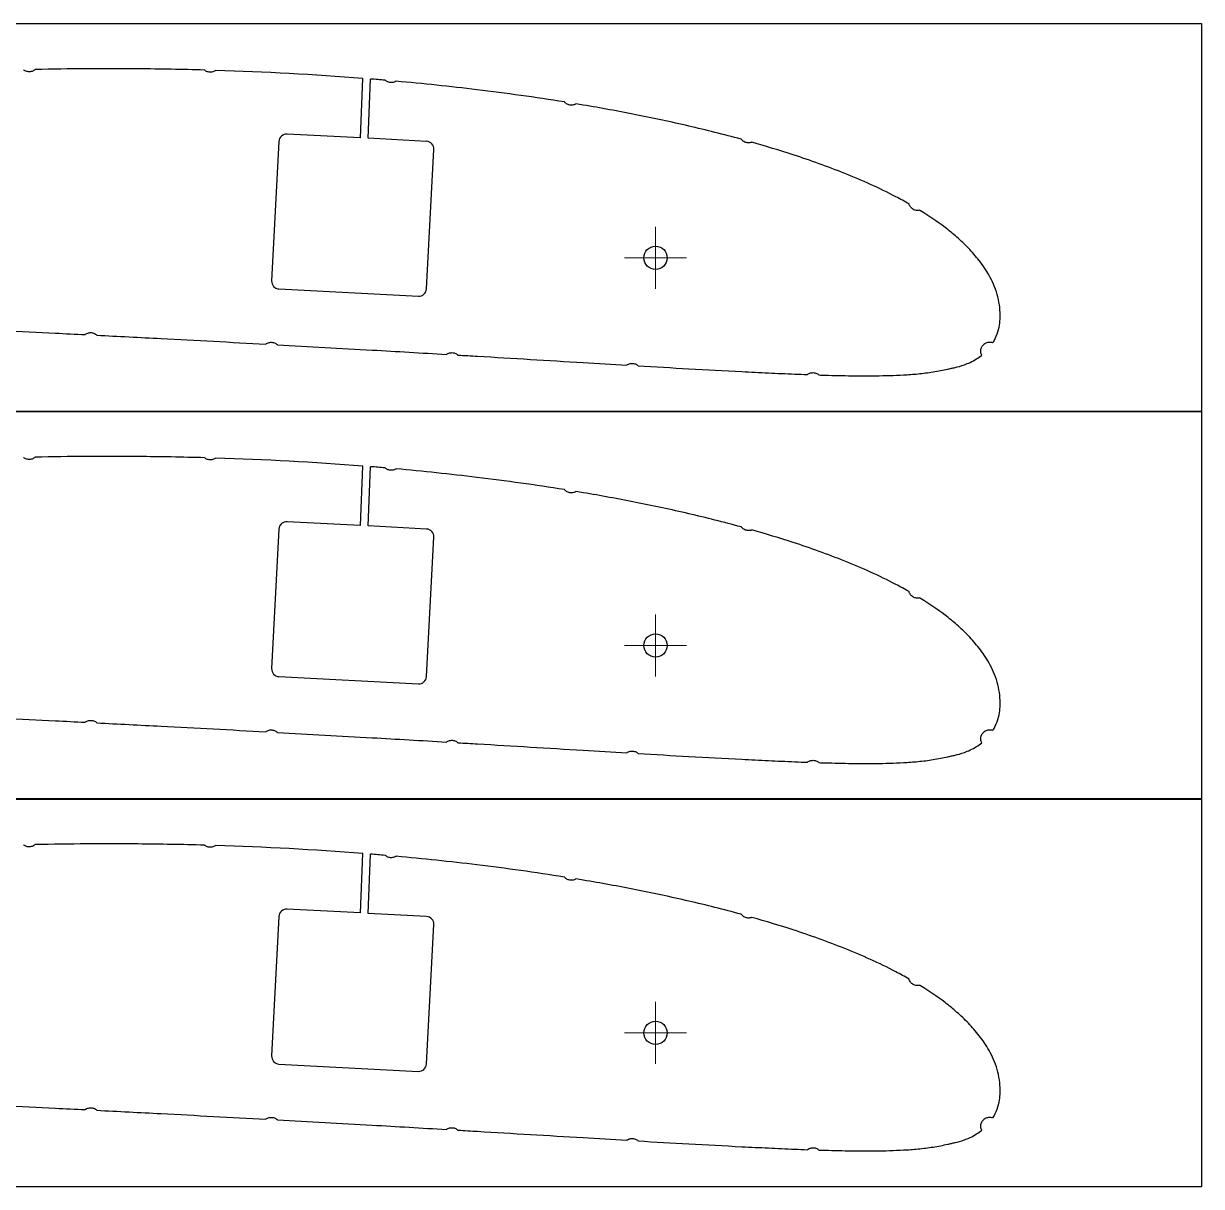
# Model space of a CAD drawing. Header units: millimetres. Extents: x 0 to 310, y 0 to 297.
# Drawn here: x 158.1 to 309.9, y 147.3 to 297.2 of the extents above; entities that cross this region are included whole.
import ezdxf

# ---------------------------------------------------------------- set-up
doc = ezdxf.new("R2010")
doc.units = ezdxf.units.MM

# ---------------------------------------------------------------- blocks, each defined once
blk = doc.blocks.new('SW_CENTERMARKSYMBOL_0')
at = {"color": 0, "linetype": 'Continuous', "lineweight": 18}
for p, q in [((0, 2.5), (0, 4)), ((0, 0), (0, 2.5)), ((-2.5, 0), (-4, 0)), ((0, 0), (-2.5, 0)), ((0, 0), (0, -2.5)), ((0, 0), (2.5, 0)), ((2.5, 0), (4, 0)), ((0, -2.5), (0, -4))]:
    blk.add_line(p, q, dxfattribs=at)
blk = doc.blocks.new('SW_CENTERMARKSYMBOL_3')
at = {"color": 0, "linetype": 'Continuous', "lineweight": 18}
for p, q in [((0, 2.5), (0, 4)), ((0, 0), (0, 2.5)), ((-2.5, 0), (-4, 0)), ((0, 0), (-2.5, 0)), ((0, 0), (0, -2.5)), ((0, 0), (2.5, 0)), ((2.5, 0), (4, 0)), ((0, -2.5), (0, -4))]:
    blk.add_line(p, q, dxfattribs=at)
blk = doc.blocks.new('SW_CENTERMARKSYMBOL_6')
at = {"color": 0, "linetype": 'Continuous', "lineweight": 18}
for p, q in [((0, 2.5), (0, 4)), ((0, 0), (0, 2.5)), ((-2.5, 0), (-4, 0)), ((0, 0), (-2.5, 0)), ((0, 0), (0, -2.5)), ((0, 0), (2.5, 0)), ((2.5, 0), (4, 0)), ((0, -2.5), (0, -4))]:
    blk.add_line(p, q, dxfattribs=at)

msp = doc.modelspace()

# ---------------------------------------------------------------- linework, layer by layer
at = {"color": 7, "linetype": 'Continuous', "lineweight": 25}
for p, q in [((-0.11, 297.18), (309.89, 297.18)), ((309.89, 297.18), (309.89, 247.18)), ((201.47, 282.44), (201.78, 290.11)), ((202.47, 282.39), (202.79, 290.03)), ((201.47, 282.44), (192.02, 282.94)), ((190.97, 281.99), (190.03, 264.02)), ((210, 281.99), (202.47, 282.39)), ((210, 262.97), (210.94, 280.94)), ((190.98, 262.96), (208.95, 262.02)), ((-0.11, 247.2), (309.89, 247.2)), ((-0.11, 247.18), (309.89, 247.18)), ((309.89, 247.2), (309.89, 197.2)), ((201.47, 232.46), (201.78, 240.13)), ((202.47, 232.41), (202.79, 240.05)), ((201.47, 232.46), (192.02, 232.95)), ((210, 232.01), (202.47, 232.41)), ((190.97, 232.01), (190.03, 214.03)), ((210, 212.99), (210.94, 230.96)), ((190.98, 212.98), (208.95, 212.04)), ((-0.11, 197.25), (309.89, 197.25)), ((-0.11, 197.2), (309.89, 197.2)), ((309.89, 197.25), (309.89, 147.25)), ((201.47, 182.51), (201.78, 190.18)), ((202.47, 182.46), (202.79, 190.1)), ((201.47, 182.51), (192.02, 183.01)), ((210, 182.06), (202.47, 182.46)), ((190.97, 182.06), (190.03, 164.08)), ((210, 163.04), (210.94, 181.01)), ((190.98, 163.03), (208.95, 162.09)), ((-0.11, 147.25), (309.89, 147.25))]:
    msp.add_line(p, q, dxfattribs=at)
for centre in [(239.52, 266.98), (239.52, 217), (239.52, 167.05)]:
    msp.add_circle(centre, 1.5, dxfattribs=at)
for centre, start, end in [((191.97, 281.94), 87, 177), ((209.95, 281), 357, 87), ((191.03, 263.96), 177, 267), ((209, 263.02), 267, 357), ((191.97, 231.96), 87, 177), ((209.95, 231.01), 357, 87), ((191.03, 213.98), 177, 267), ((209, 213.04), 267, 357), ((191.97, 182.01), 87, 177), ((209.95, 181.06), 357, 87), ((191.03, 164.03), 177, 267), ((209, 163.09), 267, 357)]:
    msp.add_arc(centre, 1, start, end, dxfattribs=at)
for points, knots in [([(158.81, 290.97), (158.73, 290.97), (158.58, 290.97), (158.36, 291.03), (158.18, 291.12), (158.09, 291.19), (158.06, 291.22)], [0, 0, 0, 0, 0.1273925, 0.2495734, 0.3721374, 0.4417012, 0.4417012, 0.4417012, 0.4417012]), ([(159.55, 291.25), (159.52, 291.23), (159.42, 291.15), (159.26, 291.05), (159.04, 290.98), (158.89, 290.97), (158.81, 290.97)], [0.5578843, 0.5578843, 0.5578843, 0.5578843, 0.6284899, 0.7503967, 0.8722172, 1, 1, 1, 1]), ([(181.38, 291.19), (178.53, 291.27), (171.25, 291.4), (163.97, 291.35), (159.55, 291.25)], [1.6843324, 1.6843324, 1.6843324, 1.6843324, 1.69966633, 1.72345513, 1.72345513, 1.72345513, 1.72345513]), ([(182.1, 290.92), (182.02, 290.92), (181.87, 290.94), (181.65, 291), (181.49, 291.1), (181.41, 291.17), (181.38, 291.19)], [0, 0, 0, 0, 0.1277828, 0.2496033, 0.3715101, 0.4260194, 0.4260194, 0.4260194, 0.4260194]), ([(182.81, 291.14), (182.79, 291.13), (182.71, 291.07), (182.55, 290.99), (182.33, 290.92), (182.18, 290.92), (182.1, 290.92)], [0.5858817, 0.5858817, 0.5858817, 0.5858817, 0.6282367, 0.7505422, 0.8728762, 1, 1, 1, 1]), ([(205.36, 289.57), (205.29, 289.58), (205.13, 289.6), (204.92, 289.69), (204.77, 289.78), (204.69, 289.85), (204.66, 289.87)], [0, 0, 0, 0, 0.1265932, 0.2489633, 0.3713996, 0.4209639, 0.4209639, 0.4209639, 0.4209639]), ([(206.07, 289.75), (206.05, 289.74), (205.97, 289.69), (205.82, 289.62), (205.59, 289.56), (205.44, 289.57), (205.36, 289.57)], [0.5967403, 0.5967403, 0.5967403, 0.5967403, 0.628911, 0.7497461, 0.8733617, 1, 1, 1, 1]), ([(227.77, 287.07), (224.02, 287.67), (216.79, 288.68), (209.55, 289.43), (206.07, 289.75)], [1.60101998, 1.60101998, 1.60101998, 1.60101998, 1.62130309, 1.64006085, 1.64006085, 1.64006085, 1.64006085]), ([(228.47, 286.68), (228.39, 286.69), (228.24, 286.72), (228.03, 286.83), (227.88, 286.95), (227.79, 287.04), (227.77, 287.07)], [0, 0, 0, 0, 0.1271141, 0.2487264, 0.3721002, 0.4468621, 0.4468621, 0.4468621, 0.4468621]), ([(229.26, 286.83), (229.22, 286.81), (229.11, 286.75), (228.93, 286.68), (228.7, 286.65), (228.55, 286.67), (228.47, 286.68)], [0.5552392, 0.5552392, 0.5552392, 0.5552392, 0.6293298, 0.7506796, 0.8734156, 1, 1, 1, 1]), ([(250.6, 282.25), (250.58, 282.26), (248.32, 282.88), (243.8, 284.01), (237, 285.46), (232.15, 286.35), (229.57, 286.78), (229.26, 286.83)], [1.55959307, 1.55959307, 1.55959307, 1.55959307, 1.55968436, 1.5720081, 1.58433185, 1.5966556, 1.598329, 1.598329, 1.598329, 1.598329]), ([(251.23, 281.83), (251.16, 281.85), (251.01, 281.9), (250.81, 282.02), (250.68, 282.15), (250.62, 282.23), (250.6, 282.25)], [0, 0, 0, 0, 0.1262661, 0.2493389, 0.3711223, 0.4206862, 0.4206862, 0.4206862, 0.4206862]), ([(251.95, 281.88), (251.94, 281.87), (251.85, 281.84), (251.69, 281.79), (251.46, 281.79), (251.31, 281.82), (251.23, 281.83)], [0.6031637, 0.6031637, 0.6031637, 0.6031637, 0.628183, 0.750591, 0.8722889, 1, 1, 1, 1]), ([(272.2, 273.92), (271.63, 274.24), (269.99, 275.14), (267.23, 276.48), (262.82, 278.34), (257.74, 280.15), (253.73, 281.37), (251.95, 281.88)], [1.51944659, 1.51944659, 1.51944659, 1.51944659, 1.52271312, 1.52887499, 1.53503687, 1.54736061, 1.55712117, 1.55712117, 1.55712117, 1.55712117]), ([(272.73, 273.23), (272.66, 273.28), (272.53, 273.36), (272.38, 273.53), (272.27, 273.72), (272.22, 273.85), (272.2, 273.92)], [0, 0, 0, 0, 0.1263003, 0.2487874, 0.3717815, 0.4854593, 0.4854593, 0.4854593, 0.4854593]), ([(273.57, 273.11), (273.51, 273.09), (273.37, 273.07), (273.15, 273.07), (272.93, 273.13), (272.79, 273.2), (272.73, 273.23)], [0.5204147, 0.5204147, 0.5204147, 0.5204147, 0.6285734, 0.7498276, 0.8730081, 1, 1, 1, 1]), ([(283.01, 256.04), (283.06, 256.12), (283.32, 256.55), (283.71, 257.48), (283.92, 258.59), (283.97, 259.84), (283.86, 260.93), (283.59, 262.27), (283.11, 263.59), (282.53, 264.74), (281.9, 265.74), (281.03, 266.92), (279.86, 268.26), (278.39, 269.65), (276.33, 271.33), (274.71, 272.41), (273.61, 273.08), (273.57, 273.11)], [1.48941418, 1.48941418, 1.48941418, 1.48941418, 1.48959305, 1.49036329, 1.49113352, 1.49190375, 1.49344422, 1.49498469, 1.49652516, 1.49806563, 1.4996061, 1.50114656, 1.5042275, 1.50730844, 1.51038937, 1.51655125, 1.51678808, 1.51678808, 1.51678808, 1.51678808]), ([(144.23, 258.21), (145.67, 258.14), (151.65, 257.82), (158.91, 257.44), (164.72, 257.14), (165.99, 257.08)], [1.24376263, 1.24376263, 1.24376263, 1.24376263, 1.2515907, 1.2762382, 1.28314543, 1.28314543, 1.28314543, 1.28314543]), ([(165.99, 257.08), (166.03, 257.11), (166.13, 257.18), (166.32, 257.27), (166.54, 257.33), (166.69, 257.33), (166.77, 257.33)], [0.5422403, 0.5422403, 0.5422403, 0.5422403, 0.6273537, 0.7509631, 0.8731881, 1, 1, 1, 1]), ([(166.77, 257.33), (166.85, 257.32), (167, 257.3), (167.22, 257.22), (167.39, 257.11), (167.48, 257.03), (167.51, 257)], [0, 0, 0, 0, 0.126595, 0.2503189, 0.371113, 0.4496339, 0.4496339, 0.4496339, 0.4496339]), ([(167.51, 257), (170.27, 256.86), (177.53, 256.48), (184.78, 256.1), (189.28, 255.85)], [1.28590398, 1.28590398, 1.28590398, 1.28590398, 1.30088569, 1.32533583, 1.32533583, 1.32533583, 1.32533583]), ([(189.28, 255.85), (189.31, 255.88), (189.41, 255.95), (189.59, 256.04), (189.82, 256.09), (189.97, 256.09), (190.05, 256.09)], [0.5526196, 0.5526196, 0.5526196, 0.5526196, 0.6273537, 0.7509631, 0.8731881, 1, 1, 1, 1]), ([(190.05, 256.09), (190.12, 256.08), (190.28, 256.07), (190.49, 255.98), (190.66, 255.88), (190.75, 255.8), (190.78, 255.77)], [0, 0, 0, 0, 0.126595, 0.2503189, 0.371113, 0.4432701, 0.4432701, 0.4432701, 0.4432701]), ([(190.78, 255.77), (194.85, 255.55), (202.11, 255.14), (209.37, 254.72), (212.57, 254.53)], [1.32805474, 1.32805474, 1.32805474, 1.32805474, 1.35018067, 1.36754314, 1.36754314, 1.36754314, 1.36754314]), ([(281.57, 254.42), (281.53, 254.48), (281.48, 254.62), (281.43, 254.84), (281.43, 255.07), (281.47, 255.3), (281.56, 255.51), (281.65, 255.63), (281.7, 255.69)], [0.2598497, 0.2598497, 0.2598497, 0.2598497, 0.3716965, 0.5001262, 0.6289581, 0.7507711, 0.8732292, 1, 1, 1, 1]), ([(281.7, 255.69), (281.75, 255.75), (281.85, 255.86), (282.04, 255.99), (282.25, 256.07), (282.48, 256.11), (282.71, 256.11), (282.89, 256.08), (282.99, 256.05), (283.01, 256.04)], [0, 0, 0, 0, 0.1270456, 0.2488512, 0.3708986, 0.4989057, 0.6278946, 0.7498647, 0.7928362, 0.7928362, 0.7928362, 0.7928362]), ([(212.57, 254.53), (212.6, 254.55), (212.69, 254.62), (212.86, 254.7), (213.08, 254.75), (213.24, 254.75), (213.32, 254.75)], [0.5655754, 0.5655754, 0.5655754, 0.5655754, 0.6273537, 0.7509631, 0.8731881, 1, 1, 1, 1]), ([(213.32, 254.75), (213.39, 254.74), (213.55, 254.73), (213.76, 254.65), (213.92, 254.55), (214.01, 254.47), (214.04, 254.44)], [0, 0, 0, 0, 0.126595, 0.2503189, 0.371113, 0.435689, 0.435689, 0.435689, 0.435689]), ([(214.04, 254.44), (214.89, 254.39), (218, 254.21), (223.39, 253.89), (229.8, 253.5), (233.95, 253.25), (235.83, 253.14)], [1.37020948, 1.37020948, 1.37020948, 1.37020948, 1.37482817, 1.38715191, 1.39947566, 1.40968598, 1.40968598, 1.40968598, 1.40968598]), ([(260.59, 251.88), (260.71, 251.87), (261.97, 251.83), (264.4, 251.77), (267.32, 251.76), (269.69, 251.8), (271.49, 251.87), (273.35, 252), (275.31, 252.25), (276.73, 252.52), (277.66, 252.73), (278.26, 252.87), (279.27, 253.13), (280.57, 253.69), (281.35, 254.25), (281.57, 254.42)], [1.45432188, 1.45432188, 1.45432188, 1.45432188, 1.45493252, 1.46109439, 1.46725626, 1.4703372, 1.47341813, 1.47649907, 1.47958001, 1.48266094, 1.48343118, 1.48420141, 1.48574188, 1.48728235, 1.48790033, 1.48790033, 1.48790033, 1.48790033]), ([(235.83, 253.14), (235.86, 253.16), (235.96, 253.23), (236.13, 253.31), (236.35, 253.36), (236.5, 253.36), (236.58, 253.36)], [0.564549, 0.564549, 0.564549, 0.564549, 0.6273537, 0.7509631, 0.8731881, 1, 1, 1, 1]), ([(236.58, 253.36), (236.66, 253.36), (236.81, 253.34), (237.03, 253.26), (237.19, 253.16), (237.27, 253.08), (237.3, 253.05)], [0, 0, 0, 0, 0.126595, 0.2503189, 0.371113, 0.4368787, 0.4368787, 0.4368787, 0.4368787]), ([(237.3, 253.05), (239.47, 252.93), (243.91, 252.67), (249.5, 252.36), (254.06, 252.14), (256.88, 252.01), (258.56, 251.95), (259.09, 251.93)], [1.41235391, 1.41235391, 1.41235391, 1.41235391, 1.42412315, 1.4364469, 1.44260877, 1.44877064, 1.45164618, 1.45164618, 1.45164618, 1.45164618]), ([(259.09, 251.93), (259.13, 251.95), (259.23, 252.03), (259.4, 252.11), (259.62, 252.17), (259.78, 252.17), (259.85, 252.18)], [0.555625, 0.555625, 0.555625, 0.555625, 0.6284344, 0.7514195, 0.8729632, 1, 1, 1, 1]), ([(259.85, 252.18), (259.93, 252.17), (260.08, 252.15), (260.3, 252.08), (260.47, 251.98), (260.56, 251.91), (260.59, 251.88)], [0, 0, 0, 0, 0.1279874, 0.2488377, 0.3715304, 0.4437228, 0.4437228, 0.4437228, 0.4437228]), ([(158.81, 240.98), (158.73, 240.99), (158.58, 240.99), (158.36, 241.05), (158.18, 241.14), (158.09, 241.21), (158.06, 241.24)], [0, 0, 0, 0, 0.1273925, 0.2495734, 0.3721374, 0.4417012, 0.4417012, 0.4417012, 0.4417012]), ([(159.55, 241.27), (159.52, 241.24), (159.42, 241.17), (159.26, 241.07), (159.04, 241), (158.89, 240.99), (158.81, 240.98)], [0.5578843, 0.5578843, 0.5578843, 0.5578843, 0.6284899, 0.7503967, 0.8722172, 1, 1, 1, 1]), ([(181.38, 241.2), (178.53, 241.28), (171.25, 241.41), (163.97, 241.37), (159.55, 241.27)], [1.6843324, 1.6843324, 1.6843324, 1.6843324, 1.69966633, 1.72345513, 1.72345513, 1.72345513, 1.72345513]), ([(182.1, 240.94), (182.02, 240.94), (181.87, 240.95), (181.65, 241.02), (181.49, 241.12), (181.41, 241.18), (181.38, 241.2)], [0, 0, 0, 0, 0.1277828, 0.2496033, 0.3715101, 0.4260194, 0.4260194, 0.4260194, 0.4260194]), ([(182.81, 241.16), (182.79, 241.15), (182.71, 241.09), (182.55, 241.01), (182.33, 240.94), (182.18, 240.94), (182.1, 240.94)], [0.5858817, 0.5858817, 0.5858817, 0.5858817, 0.6282367, 0.7505422, 0.8728762, 1, 1, 1, 1]), ([(205.36, 239.59), (205.29, 239.6), (205.13, 239.62), (204.92, 239.7), (204.77, 239.8), (204.69, 239.87), (204.66, 239.89)], [0, 0, 0, 0, 0.1265932, 0.2489633, 0.3713996, 0.4209639, 0.4209639, 0.4209639, 0.4209639]), ([(206.07, 239.77), (206.05, 239.75), (205.97, 239.71), (205.82, 239.63), (205.59, 239.58), (205.44, 239.59), (205.36, 239.59)], [0.5967403, 0.5967403, 0.5967403, 0.5967403, 0.628911, 0.7497461, 0.8733617, 1, 1, 1, 1]), ([(227.77, 237.09), (224.02, 237.69), (216.79, 238.69), (209.55, 239.45), (206.07, 239.77)], [1.60101998, 1.60101998, 1.60101998, 1.60101998, 1.62130309, 1.64006085, 1.64006085, 1.64006085, 1.64006085]), ([(228.47, 236.69), (228.39, 236.71), (228.24, 236.74), (228.03, 236.84), (227.88, 236.97), (227.79, 237.06), (227.77, 237.09)], [0, 0, 0, 0, 0.1271141, 0.2487264, 0.3721002, 0.4468621, 0.4468621, 0.4468621, 0.4468621]), ([(229.26, 236.85), (229.22, 236.82), (229.11, 236.77), (228.93, 236.7), (228.7, 236.67), (228.55, 236.69), (228.47, 236.69)], [0.5552392, 0.5552392, 0.5552392, 0.5552392, 0.6293298, 0.7506796, 0.8734156, 1, 1, 1, 1]), ([(250.6, 232.27), (250.58, 232.27), (248.32, 232.89), (243.8, 234.03), (237, 235.48), (232.15, 236.37), (229.57, 236.8), (229.26, 236.85)], [1.55959307, 1.55959307, 1.55959307, 1.55959307, 1.55968436, 1.5720081, 1.58433185, 1.5966556, 1.598329, 1.598329, 1.598329, 1.598329]), ([(251.23, 231.85), (251.16, 231.87), (251.01, 231.92), (250.81, 232.04), (250.68, 232.16), (250.62, 232.25), (250.6, 232.27)], [0, 0, 0, 0, 0.1262661, 0.2493389, 0.3711223, 0.4206862, 0.4206862, 0.4206862, 0.4206862]), ([(251.95, 231.89), (251.94, 231.89), (251.85, 231.85), (251.69, 231.81), (251.46, 231.8), (251.31, 231.83), (251.23, 231.85)], [0.6031637, 0.6031637, 0.6031637, 0.6031637, 0.628183, 0.750591, 0.8722889, 1, 1, 1, 1]), ([(272.2, 223.94), (271.63, 224.26), (269.99, 225.16), (267.23, 226.5), (262.82, 228.36), (257.74, 230.17), (253.73, 231.39), (251.95, 231.89)], [1.51944659, 1.51944659, 1.51944659, 1.51944659, 1.52271312, 1.52887499, 1.53503687, 1.54736061, 1.55712117, 1.55712117, 1.55712117, 1.55712117]), ([(272.73, 223.25), (272.66, 223.29), (272.53, 223.38), (272.38, 223.54), (272.27, 223.73), (272.22, 223.87), (272.2, 223.94)], [0, 0, 0, 0, 0.1263003, 0.2487874, 0.3717815, 0.4854593, 0.4854593, 0.4854593, 0.4854593]), ([(273.57, 223.12), (273.51, 223.11), (273.37, 223.09), (273.15, 223.09), (272.93, 223.15), (272.79, 223.22), (272.73, 223.25)], [0.5204147, 0.5204147, 0.5204147, 0.5204147, 0.6285734, 0.7498276, 0.8730081, 1, 1, 1, 1]), ([(283.01, 206.06), (283.06, 206.14), (283.32, 206.57), (283.71, 207.49), (283.92, 208.61), (283.97, 209.86), (283.86, 210.95), (283.59, 212.29), (283.11, 213.6), (282.53, 214.76), (281.9, 215.76), (281.03, 216.94), (279.86, 218.28), (278.39, 219.67), (276.33, 221.35), (274.71, 222.43), (273.61, 223.1), (273.57, 223.12)], [1.48941418, 1.48941418, 1.48941418, 1.48941418, 1.48959305, 1.49036329, 1.49113352, 1.49190375, 1.49344422, 1.49498469, 1.49652516, 1.49806563, 1.4996061, 1.50114656, 1.5042275, 1.50730844, 1.51038937, 1.51655125, 1.51678808, 1.51678808, 1.51678808, 1.51678808]), ([(144.23, 208.23), (145.67, 208.15), (151.65, 207.84), (158.91, 207.46), (164.72, 207.16), (165.99, 207.1)], [1.24376263, 1.24376263, 1.24376263, 1.24376263, 1.2515907, 1.2762382, 1.28314543, 1.28314543, 1.28314543, 1.28314543]), ([(165.99, 207.1), (166.03, 207.13), (166.13, 207.2), (166.32, 207.29), (166.54, 207.34), (166.69, 207.34), (166.77, 207.34)], [0.5422403, 0.5422403, 0.5422403, 0.5422403, 0.6273537, 0.7509631, 0.8731881, 1, 1, 1, 1]), ([(166.77, 207.34), (166.85, 207.34), (167, 207.32), (167.22, 207.24), (167.39, 207.13), (167.48, 207.05), (167.51, 207.02)], [0, 0, 0, 0, 0.126595, 0.2503189, 0.371113, 0.4496339, 0.4496339, 0.4496339, 0.4496339]), ([(167.51, 207.02), (170.27, 206.88), (177.53, 206.5), (184.78, 206.12), (189.28, 205.87)], [1.28590398, 1.28590398, 1.28590398, 1.28590398, 1.30088569, 1.32533583, 1.32533583, 1.32533583, 1.32533583]), ([(189.28, 205.87), (189.31, 205.9), (189.41, 205.97), (189.59, 206.06), (189.82, 206.11), (189.97, 206.11), (190.05, 206.11)], [0.5526196, 0.5526196, 0.5526196, 0.5526196, 0.6273537, 0.7509631, 0.8731881, 1, 1, 1, 1]), ([(190.05, 206.11), (190.12, 206.1), (190.28, 206.08), (190.49, 206), (190.66, 205.9), (190.75, 205.82), (190.78, 205.79)], [0, 0, 0, 0, 0.126595, 0.2503189, 0.371113, 0.4432701, 0.4432701, 0.4432701, 0.4432701]), ([(190.78, 205.79), (194.85, 205.57), (202.11, 205.16), (209.37, 204.74), (212.57, 204.55)], [1.32805474, 1.32805474, 1.32805474, 1.32805474, 1.35018067, 1.36754314, 1.36754314, 1.36754314, 1.36754314]), ([(281.57, 204.44), (281.53, 204.5), (281.48, 204.64), (281.43, 204.86), (281.43, 205.09), (281.47, 205.31), (281.56, 205.53), (281.65, 205.65), (281.7, 205.71)], [0.2598497, 0.2598497, 0.2598497, 0.2598497, 0.3716965, 0.5001262, 0.6289581, 0.7507711, 0.8732292, 1, 1, 1, 1]), ([(281.7, 205.71), (281.75, 205.77), (281.85, 205.88), (282.04, 206.01), (282.25, 206.09), (282.48, 206.13), (282.71, 206.13), (282.89, 206.1), (282.99, 206.07), (283.01, 206.06)], [0, 0, 0, 0, 0.1270456, 0.2488512, 0.3708986, 0.4989057, 0.6278946, 0.7498647, 0.7928362, 0.7928362, 0.7928362, 0.7928362]), ([(212.57, 204.55), (212.6, 204.57), (212.69, 204.63), (212.86, 204.72), (213.08, 204.77), (213.24, 204.77), (213.32, 204.77)], [0.5655754, 0.5655754, 0.5655754, 0.5655754, 0.6273537, 0.7509631, 0.8731881, 1, 1, 1, 1]), ([(213.32, 204.77), (213.39, 204.76), (213.55, 204.75), (213.76, 204.66), (213.92, 204.56), (214.01, 204.49), (214.04, 204.46)], [0, 0, 0, 0, 0.126595, 0.2503189, 0.371113, 0.435689, 0.435689, 0.435689, 0.435689]), ([(214.04, 204.46), (214.89, 204.41), (218, 204.23), (223.39, 203.9), (229.8, 203.52), (233.95, 203.27), (235.83, 203.16)], [1.37020948, 1.37020948, 1.37020948, 1.37020948, 1.37482817, 1.38715191, 1.39947566, 1.40968598, 1.40968598, 1.40968598, 1.40968598]), ([(260.59, 201.89), (260.71, 201.89), (261.97, 201.85), (264.4, 201.79), (267.32, 201.77), (269.69, 201.82), (271.49, 201.89), (273.35, 202.02), (275.31, 202.26), (276.73, 202.54), (277.66, 202.75), (278.26, 202.89), (279.27, 203.15), (280.57, 203.71), (281.35, 204.26), (281.57, 204.44)], [1.45432188, 1.45432188, 1.45432188, 1.45432188, 1.45493252, 1.46109439, 1.46725626, 1.4703372, 1.47341813, 1.47649907, 1.47958001, 1.48266094, 1.48343118, 1.48420141, 1.48574188, 1.48728235, 1.48790033, 1.48790033, 1.48790033, 1.48790033]), ([(235.83, 203.16), (235.86, 203.18), (235.96, 203.25), (236.13, 203.33), (236.35, 203.38), (236.5, 203.38), (236.58, 203.38)], [0.564549, 0.564549, 0.564549, 0.564549, 0.6273537, 0.7509631, 0.8731881, 1, 1, 1, 1]), ([(236.58, 203.38), (236.66, 203.37), (236.81, 203.36), (237.03, 203.28), (237.19, 203.17), (237.27, 203.1), (237.3, 203.07)], [0, 0, 0, 0, 0.126595, 0.2503189, 0.371113, 0.4368787, 0.4368787, 0.4368787, 0.4368787]), ([(237.3, 203.07), (239.47, 202.94), (243.91, 202.69), (249.5, 202.38), (254.06, 202.16), (256.88, 202.03), (258.56, 201.96), (259.09, 201.94)], [1.41235391, 1.41235391, 1.41235391, 1.41235391, 1.42412315, 1.4364469, 1.44260877, 1.44877064, 1.45164618, 1.45164618, 1.45164618, 1.45164618]), ([(259.09, 201.94), (259.13, 201.97), (259.23, 202.04), (259.4, 202.13), (259.62, 202.19), (259.78, 202.19), (259.85, 202.19)], [0.555625, 0.555625, 0.555625, 0.555625, 0.6284344, 0.7514195, 0.8729632, 1, 1, 1, 1]), ([(259.85, 202.19), (259.93, 202.19), (260.08, 202.17), (260.3, 202.1), (260.47, 202), (260.56, 201.92), (260.59, 201.89)], [0, 0, 0, 0, 0.1279874, 0.2488377, 0.3715304, 0.4437228, 0.4437228, 0.4437228, 0.4437228]), ([(159.55, 191.32), (159.52, 191.29), (159.42, 191.22), (159.26, 191.12), (159.04, 191.05), (158.89, 191.04), (158.81, 191.03)], [0.5578843, 0.5578843, 0.5578843, 0.5578843, 0.6284899, 0.7503967, 0.8722172, 1, 1, 1, 1]), ([(181.38, 191.25), (178.53, 191.33), (171.25, 191.46), (163.97, 191.42), (159.55, 191.32)], [1.6843324, 1.6843324, 1.6843324, 1.6843324, 1.69966633, 1.72345513, 1.72345513, 1.72345513, 1.72345513]), ([(158.81, 191.03), (158.73, 191.04), (158.58, 191.04), (158.36, 191.1), (158.18, 191.19), (158.09, 191.26), (158.06, 191.29)], [0, 0, 0, 0, 0.1273925, 0.2495734, 0.3721374, 0.4417012, 0.4417012, 0.4417012, 0.4417012]), ([(182.1, 190.99), (182.02, 190.99), (181.87, 191), (181.65, 191.07), (181.49, 191.17), (181.41, 191.23), (181.38, 191.25)], [0, 0, 0, 0, 0.1277828, 0.2496033, 0.3715101, 0.4260194, 0.4260194, 0.4260194, 0.4260194]), ([(182.81, 191.21), (182.79, 191.2), (182.71, 191.14), (182.55, 191.06), (182.33, 190.99), (182.18, 190.99), (182.1, 190.99)], [0.5858817, 0.5858817, 0.5858817, 0.5858817, 0.6282367, 0.7505422, 0.8728762, 1, 1, 1, 1]), ([(205.36, 189.64), (205.29, 189.65), (205.13, 189.67), (204.92, 189.75), (204.77, 189.85), (204.69, 189.92), (204.66, 189.94)], [0, 0, 0, 0, 0.1265932, 0.2489633, 0.3713996, 0.4209639, 0.4209639, 0.4209639, 0.4209639]), ([(206.07, 189.82), (206.05, 189.81), (205.97, 189.76), (205.82, 189.69), (205.59, 189.63), (205.44, 189.64), (205.36, 189.64)], [0.5967403, 0.5967403, 0.5967403, 0.5967403, 0.628911, 0.7497461, 0.8733617, 1, 1, 1, 1]), ([(227.77, 187.14), (224.02, 187.74), (216.79, 188.74), (209.55, 189.5), (206.07, 189.82)], [1.60101998, 1.60101998, 1.60101998, 1.60101998, 1.62130309, 1.64006085, 1.64006085, 1.64006085, 1.64006085]), ([(228.47, 186.74), (228.39, 186.76), (228.24, 186.79), (228.03, 186.89), (227.88, 187.02), (227.79, 187.11), (227.77, 187.14)], [0, 0, 0, 0, 0.1271141, 0.2487264, 0.3721002, 0.4468621, 0.4468621, 0.4468621, 0.4468621]), ([(229.26, 186.9), (229.22, 186.87), (229.11, 186.82), (228.93, 186.75), (228.7, 186.72), (228.55, 186.74), (228.47, 186.74)], [0.5552392, 0.5552392, 0.5552392, 0.5552392, 0.6293298, 0.7506796, 0.8734156, 1, 1, 1, 1]), ([(250.6, 182.32), (250.58, 182.33), (248.32, 182.95), (243.8, 184.08), (237, 185.53), (232.15, 186.42), (229.57, 186.85), (229.26, 186.9)], [1.55959307, 1.55959307, 1.55959307, 1.55959307, 1.55968436, 1.5720081, 1.58433185, 1.5966556, 1.598329, 1.598329, 1.598329, 1.598329]), ([(251.23, 181.9), (251.16, 181.92), (251.01, 181.97), (250.81, 182.09), (250.68, 182.21), (250.62, 182.3), (250.6, 182.32)], [0, 0, 0, 0, 0.1262661, 0.2493389, 0.3711223, 0.4206862, 0.4206862, 0.4206862, 0.4206862]), ([(251.95, 181.94), (251.94, 181.94), (251.85, 181.91), (251.69, 181.86), (251.46, 181.85), (251.31, 181.88), (251.23, 181.9)], [0.6031637, 0.6031637, 0.6031637, 0.6031637, 0.628183, 0.750591, 0.8722889, 1, 1, 1, 1]), ([(272.2, 173.99), (271.63, 174.31), (269.99, 175.21), (267.23, 176.55), (262.82, 178.41), (257.74, 180.22), (253.73, 181.44), (251.95, 181.94)], [1.51944659, 1.51944659, 1.51944659, 1.51944659, 1.52271312, 1.52887499, 1.53503687, 1.54736061, 1.55712117, 1.55712117, 1.55712117, 1.55712117]), ([(272.73, 173.3), (272.66, 173.34), (272.53, 173.43), (272.38, 173.59), (272.27, 173.79), (272.22, 173.92), (272.2, 173.99)], [0, 0, 0, 0, 0.1263003, 0.2487874, 0.3717815, 0.4854593, 0.4854593, 0.4854593, 0.4854593]), ([(273.57, 173.18), (273.51, 173.16), (273.37, 173.14), (273.15, 173.14), (272.93, 173.2), (272.79, 173.27), (272.73, 173.3)], [0.5204147, 0.5204147, 0.5204147, 0.5204147, 0.6285734, 0.7498276, 0.8730081, 1, 1, 1, 1]), ([(283.01, 156.11), (283.06, 156.19), (283.32, 156.62), (283.71, 157.55), (283.92, 158.66), (283.97, 159.91), (283.86, 161), (283.59, 162.34), (283.11, 163.66), (282.53, 164.81), (281.9, 165.81), (281.03, 166.99), (279.86, 168.33), (278.39, 169.72), (276.33, 171.4), (274.71, 172.48), (273.61, 173.15), (273.57, 173.18)], [1.48941418, 1.48941418, 1.48941418, 1.48941418, 1.48959305, 1.49036329, 1.49113352, 1.49190375, 1.49344422, 1.49498469, 1.49652516, 1.49806563, 1.4996061, 1.50114656, 1.5042275, 1.50730844, 1.51038937, 1.51655125, 1.51678808, 1.51678808, 1.51678808, 1.51678808]), ([(144.23, 158.28), (145.67, 158.21), (151.65, 157.89), (158.91, 157.51), (164.72, 157.21), (165.99, 157.15)], [1.24376263, 1.24376263, 1.24376263, 1.24376263, 1.2515907, 1.2762382, 1.28314543, 1.28314543, 1.28314543, 1.28314543]), ([(165.99, 157.15), (166.03, 157.18), (166.13, 157.25), (166.32, 157.34), (166.54, 157.39), (166.69, 157.39), (166.77, 157.39)], [0.5422403, 0.5422403, 0.5422403, 0.5422403, 0.6273537, 0.7509631, 0.8731881, 1, 1, 1, 1]), ([(166.77, 157.39), (166.85, 157.39), (167, 157.37), (167.22, 157.29), (167.39, 157.18), (167.48, 157.1), (167.51, 157.07)], [0, 0, 0, 0, 0.126595, 0.2503189, 0.371113, 0.4496339, 0.4496339, 0.4496339, 0.4496339]), ([(167.51, 157.07), (170.27, 156.93), (177.53, 156.55), (184.78, 156.17), (189.28, 155.92)], [1.28590398, 1.28590398, 1.28590398, 1.28590398, 1.30088569, 1.32533583, 1.32533583, 1.32533583, 1.32533583]), ([(189.28, 155.92), (189.31, 155.95), (189.41, 156.02), (189.59, 156.11), (189.82, 156.16), (189.97, 156.16), (190.05, 156.16)], [0.5526196, 0.5526196, 0.5526196, 0.5526196, 0.6273537, 0.7509631, 0.8731881, 1, 1, 1, 1]), ([(190.05, 156.16), (190.12, 156.15), (190.28, 156.13), (190.49, 156.05), (190.66, 155.95), (190.75, 155.87), (190.78, 155.84)], [0, 0, 0, 0, 0.126595, 0.2503189, 0.371113, 0.4432701, 0.4432701, 0.4432701, 0.4432701]), ([(190.78, 155.84), (194.85, 155.62), (202.11, 155.21), (209.37, 154.79), (212.57, 154.6)], [1.32805474, 1.32805474, 1.32805474, 1.32805474, 1.35018067, 1.36754314, 1.36754314, 1.36754314, 1.36754314]), ([(281.57, 154.49), (281.53, 154.55), (281.48, 154.69), (281.43, 154.91), (281.43, 155.14), (281.47, 155.37), (281.56, 155.58), (281.65, 155.7), (281.7, 155.76)], [0.2598497, 0.2598497, 0.2598497, 0.2598497, 0.3716965, 0.5001262, 0.6289581, 0.7507711, 0.8732292, 1, 1, 1, 1]), ([(281.7, 155.76), (281.75, 155.82), (281.85, 155.93), (282.04, 156.06), (282.25, 156.14), (282.48, 156.18), (282.71, 156.18), (282.89, 156.15), (282.99, 156.12), (283.01, 156.11)], [0, 0, 0, 0, 0.1270456, 0.2488512, 0.3708986, 0.4989057, 0.6278946, 0.7498647, 0.7928362, 0.7928362, 0.7928362, 0.7928362]), ([(212.57, 154.6), (212.6, 154.62), (212.69, 154.69), (212.86, 154.77), (213.08, 154.82), (213.24, 154.82), (213.32, 154.82)], [0.5655754, 0.5655754, 0.5655754, 0.5655754, 0.6273537, 0.7509631, 0.8731881, 1, 1, 1, 1]), ([(213.32, 154.82), (213.39, 154.81), (213.55, 154.8), (213.76, 154.71), (213.92, 154.61), (214.01, 154.54), (214.04, 154.51)], [0, 0, 0, 0, 0.126595, 0.2503189, 0.371113, 0.435689, 0.435689, 0.435689, 0.435689]), ([(214.04, 154.51), (214.89, 154.46), (218, 154.28), (223.39, 153.95), (229.8, 153.57), (233.95, 153.32), (235.83, 153.21)], [1.37020948, 1.37020948, 1.37020948, 1.37020948, 1.37482817, 1.38715191, 1.39947566, 1.40968598, 1.40968598, 1.40968598, 1.40968598]), ([(235.83, 153.21), (235.86, 153.23), (235.96, 153.3), (236.13, 153.38), (236.35, 153.43), (236.5, 153.43), (236.58, 153.43)], [0.564549, 0.564549, 0.564549, 0.564549, 0.6273537, 0.7509631, 0.8731881, 1, 1, 1, 1]), ([(236.58, 153.43), (236.66, 153.42), (236.81, 153.41), (237.03, 153.33), (237.19, 153.23), (237.27, 153.15), (237.3, 153.12)], [0, 0, 0, 0, 0.126595, 0.2503189, 0.371113, 0.4368787, 0.4368787, 0.4368787, 0.4368787]), ([(260.59, 151.94), (260.71, 151.94), (261.97, 151.9), (264.4, 151.84), (267.32, 151.82), (269.69, 151.87), (271.49, 151.94), (273.35, 152.07), (275.31, 152.31), (276.73, 152.59), (277.66, 152.8), (278.26, 152.94), (279.27, 153.2), (280.57, 153.76), (281.35, 154.31), (281.57, 154.49)], [1.45432188, 1.45432188, 1.45432188, 1.45432188, 1.45493252, 1.46109439, 1.46725626, 1.4703372, 1.47341813, 1.47649907, 1.47958001, 1.48266094, 1.48343118, 1.48420141, 1.48574188, 1.48728235, 1.48790033, 1.48790033, 1.48790033, 1.48790033]), ([(237.3, 153.12), (239.47, 152.99), (243.91, 152.74), (249.5, 152.43), (254.06, 152.21), (256.88, 152.08), (258.56, 152.01), (259.09, 151.99)], [1.41235391, 1.41235391, 1.41235391, 1.41235391, 1.42412315, 1.4364469, 1.44260877, 1.44877064, 1.45164618, 1.45164618, 1.45164618, 1.45164618]), ([(259.09, 151.99), (259.13, 152.02), (259.23, 152.09), (259.4, 152.18), (259.62, 152.24), (259.78, 152.24), (259.85, 152.24)], [0.555625, 0.555625, 0.555625, 0.555625, 0.6284344, 0.7514195, 0.8729632, 1, 1, 1, 1]), ([(259.85, 152.24), (259.93, 152.24), (260.08, 152.22), (260.3, 152.15), (260.47, 152.05), (260.56, 151.97), (260.59, 151.94)], [0, 0, 0, 0, 0.1279874, 0.2488377, 0.3715304, 0.4437228, 0.4437228, 0.4437228, 0.4437228])]:
    msp.add_open_spline(points, degree=3, knots=knots, dxfattribs=at)
for points in [[(201.78, 290.11), (195.47, 290.61), (189.14, 290.95), (182.81, 291.14)], [(204.66, 289.87), (204.04, 289.93), (203.41, 289.98), (202.79, 290.03)], [(201.78, 240.13), (195.47, 240.62), (189.14, 240.96), (182.81, 241.16)], [(204.66, 239.89), (204.04, 239.94), (203.41, 240), (202.79, 240.05)], [(201.78, 190.18), (195.47, 190.67), (189.14, 191.01), (182.81, 191.21)], [(204.66, 189.94), (204.04, 189.99), (203.41, 190.05), (202.79, 190.1)]]:
    msp.add_open_spline(points, degree=3, dxfattribs=at)

# ---------------------------------------------------------------- block references
at = {"color": 7, "linetype": 'Continuous', "lineweight": 18}
for name, p in [('SW_CENTERMARKSYMBOL_0', (239.52, 266.98)), ('SW_CENTERMARKSYMBOL_3', (239.52, 217)), ('SW_CENTERMARKSYMBOL_6', (239.52, 167.05))]:
    msp.add_blockref(name, p, dxfattribs=at)

doc.saveas('drawing.dxf')
